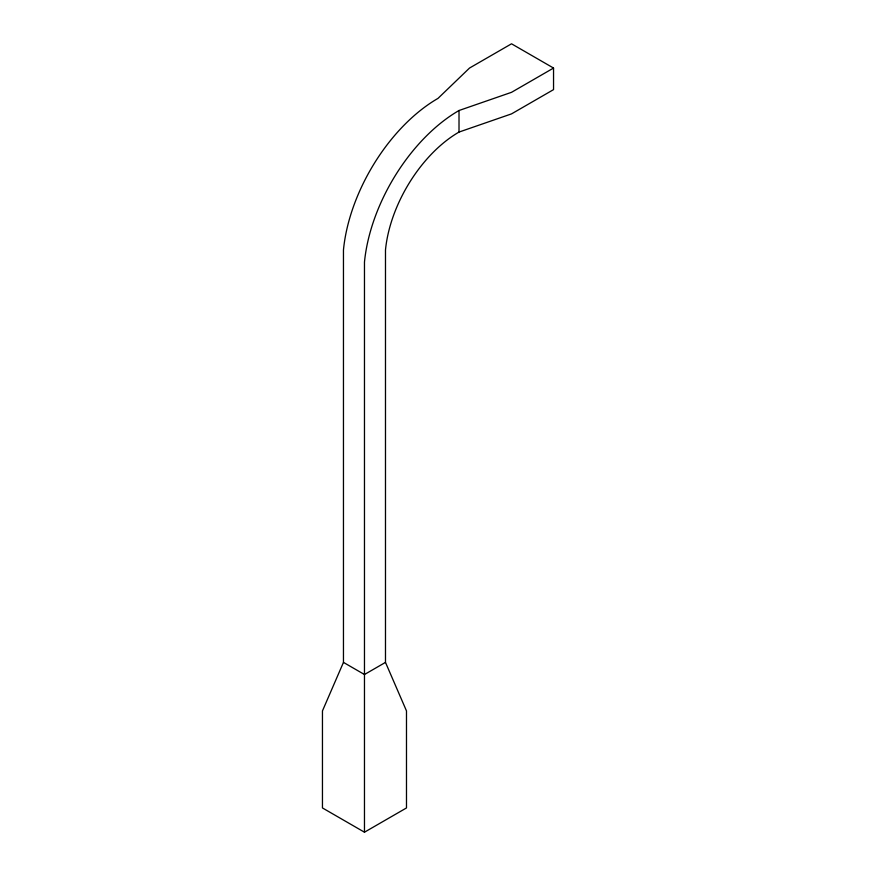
<?xml version="1.0" encoding="UTF-8"?>
<svg xmlns="http://www.w3.org/2000/svg" width="876" height="876" viewBox="0 0 876 876"><rect width="100%" height="100%" fill="white"/><g stroke="black" fill="none" stroke-linecap="round" stroke-linejoin="round"><path stroke-width="1.31" d="M553.544 68.054L511.529 43.8L469.514 68.054L438 98.386A134.619 77.723 -60 0 0 343.458 249.999L343.458 662.387L322.456 710.907L322.456 807.946L364.471 832.2L406.486 807.946L406.486 710.907L385.484 662.387L385.484 249.999A104.704 60.455 -60 0 1 459.013 132.068L459.013 110.507L511.529 92.319L553.544 68.054L553.544 89.626L511.529 113.88L459.013 132.068M385.484 662.387L364.471 674.52L343.458 662.387M364.471 832.2L364.471 262.121A134.619 77.723 -60 0 1 459.013 110.507"/></g></svg>
